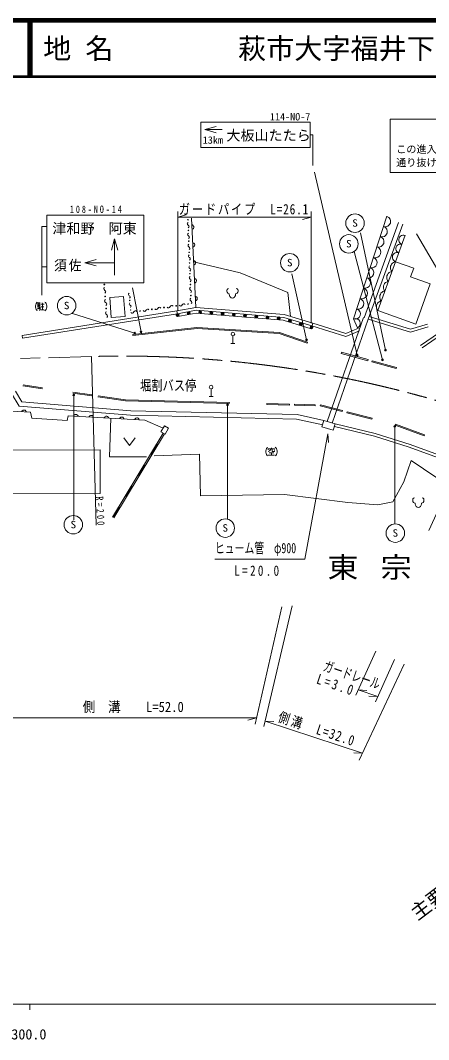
# Model space of a CAD drawing. Units: millimetres, scale not verified. Extents: x 40000 to 680000, y 20000 to 380000.
# Drawn here: x 366336 to 438908, y 198715 to 380000 of the extents above; entities that cross this region are included whole.
import ezdxf
from ezdxf.enums import TextEntityAlignment as Align

# ---------------------------------------------------------------- set-up
doc = ezdxf.new("R2010")
doc.units = ezdxf.units.MM
doc.header["$LTSCALE"] = 1000
doc.linetypes.add('CHAIN', pattern=[18.5, 12, -1.5, 3.5, -1.5])
for name, color, linetype, lineweight in [('M-BGD', 7, 'Continuous', 13), ('M-BMK', 2, 'CHAIN', 13), ('M-STR-HTXT', 7, 'Continuous', 13), ('M-STR-STRC', 7, 'Continuous', 13), ('M-TTL', 2, 'Continuous', 140), ('M-TTL-BAND', 7, 'Continuous', 13), ('M-TTL-LINE', 7, 'Continuous', 50)]:
    doc.layers.add(name, color=color, linetype=linetype, lineweight=lineweight)
for name, color, linetype in [('M-BGD-HTXT', 7, 'Continuous'), ('M-BMK-HTXT', 7, 'Continuous'), ('M-TTL-TXT', 7, 'Continuous')]:
    doc.layers.add(name, color=color, linetype=linetype)
doc.styles.add('ＭＳ ゴシック', font='')
doc.styles.get('ＭＳ ゴシック').set_extended_font_data('MS Gothic')

msp = doc.modelspace()

# ---------------------------------------------------------------- hatches: boundary and pattern name
at = {"layer": 'M-BGD'}
for points in [[(389720, 302700), (390844, 304567), (390587, 304722), (389463, 302854)], [(387470, 298965), (388595, 300832), (388338, 300987), (387213, 299120)], [(385221, 295230), (386346, 297097), (386089, 297252), (384964, 295385)], [(382972, 291495), (384097, 293362), (383840, 293517), (382715, 291650)]]:
    msp.add_hatch(color=256, dxfattribs=at).paths.add_polyline_path(points)

# ---------------------------------------------------------------- linework, layer by layer
for p, q in [((437461, 322185), (474781, 347702)), ((437743, 321772), (475667, 347702)), ((397531, 328932), (396754, 344824)), ((425535, 326896), (431505, 345163)), ((427430, 327109), (433560, 344054)), ((428182, 326836), (434312, 343782)), ((433020, 337069), (434758, 341777)), ((366650, 323951), (394164, 328324)), ((369465, 329516), (369865, 329516)), ((369465, 329276), (369865, 329276)), ((369465, 328876), (369465, 328636)), ((369545, 328876), (369585, 328676)), ((369625, 328876), (369705, 328716)), ((369665, 329756), (369665, 329036)), ((369705, 328916), (369785, 328756)), ((370585, 328516), (369945, 328516)), ((369985, 329516), (370545, 329516)), ((370025, 329036), (370505, 329036)), ((370225, 329756), (370345, 329516)), ((370265, 329516), (370265, 328516)), ((394164, 328324), (394331, 327338)), ((366729, 323457), (394242, 327830)), ((397581, 327925), (394331, 327338)), ((413055, 326687), (397581, 327925)), ((418013, 325166), (413055, 326687)), ((420888, 308648), (427332, 327133)), ((421738, 308352), (428182, 326836)), ((426293, 325337), (425535, 326896)), ((418013, 325166), (418307, 326122)), ((366650, 323951), (366729, 323457)), ((386307, 324128), (386329, 323929)), ((404118, 323897), (404118, 322537)), ((417402, 322782), (417338, 322592)), ((403758, 322537), (404478, 322537)), ((423342, 320772), (423395, 320965)), ((423395, 320965), (428151, 319662)), ((423342, 320772), (428098, 319469)), ((428151, 319662), (428098, 319469)), ((428841, 319265), (428894, 319458)), ((428841, 319265), (433152, 318084)), ((428894, 319458), (433204, 318277)), ((433204, 318277), (433152, 318084)), ((366781, 314977), (370251, 314471)), ((366810, 315175), (370280, 314669)), ((375639, 313687), (379032, 313193)), ((375668, 313885), (379061, 313391)), ((400242, 314460), (400242, 313100)), ((399882, 313100), (400602, 313100)), ((410131, 311667), (410136, 311867)), ((410136, 311867), (414196, 311762)), ((363509, 310529), (368139, 310307)), ((410131, 311667), (414191, 311562)), ((414196, 311762), (414191, 311562)), ((415069, 311539), (415074, 311739)), ((415069, 311539), (418762, 311443)), ((415074, 311739), (418768, 311643)), ((418768, 311643), (418762, 311443)), ((419653, 311420), (419703, 311614)), ((419653, 311420), (423552, 310417)), ((419703, 311614), (423602, 310611)), ((423602, 310611), (423552, 310417)), ((424355, 310210), (424405, 310404)), ((424355, 310210), (428813, 309064)), ((424405, 310404), (428863, 309258)), ((374853, 309636), (388430, 308890)), ((388430, 308890), (391708, 307472)), ((428863, 309258), (428813, 309064)), ((432941, 308003), (433009, 308190)), ((433009, 308190), (438168, 306309)), ((382715, 291650), (391712, 306589)), ((382972, 291495), (391969, 306435)), ((391969, 306435), (391712, 306589)), ((432941, 308003), (438099, 306121)), ((438168, 306309), (438099, 306121)), ((410564, 303112), (411364, 303112)), ((410964, 303952), (410964, 303792)), ((410964, 303112), (410964, 302672)), ((410404, 302672), (411524, 302672))]:
    msp.add_line(p, q, dxfattribs=at)
for points in [[(436763, 342044), (443490, 330549), (447869, 333112), (446313, 335771), (450986, 338506), (446613, 345978)], [(396142, 344067), (396033, 343944), (395999, 343824), (396042, 343707), (396160, 343592), (396278, 343478), (396321, 343361), (396287, 343240), (396178, 343118)], [(396851, 342836), (396946, 342872), (397023, 342924), (397099, 343008), (397143, 343090), (397171, 343188), (397164, 343316), (397128, 343410), (397076, 343487), (396992, 343563), (396910, 343608), (396812, 343635)], [(396213, 342168), (396104, 342045), (396070, 341925), (396113, 341808), (396231, 341694), (396349, 341579), (396392, 341462), (396358, 341342), (396249, 341219)], [(396286, 340220), (396171, 340090), (396135, 339964), (396180, 339840), (396305, 339720), (396429, 339599), (396474, 339476), (396438, 339350), (396323, 339220)], [(397007, 339657), (397101, 339694), (397179, 339746), (397255, 339830), (397299, 339912), (397326, 340009), (397320, 340137), (397283, 340232), (397231, 340309), (397147, 340385), (397065, 340429), (396968, 340456)], [(396359, 338271), (396249, 338148), (396216, 338028), (396258, 337911), (396376, 337796), (396495, 337682), (396537, 337565), (396503, 337444), (396394, 337322)], [(397162, 336479), (397257, 336516), (397334, 336567), (397410, 336651), (397454, 336733), (397481, 336831), (397475, 336959), (397439, 337053), (397387, 337131), (397303, 337207), (397221, 337251), (397123, 337278)], [(396429, 336372), (396320, 336249), (396286, 336129), (396329, 336012), (396447, 335898), (396565, 335783), (396608, 335666), (396574, 335546), (396465, 335423)], [(414348, 327336), (413898, 331628), (405384, 335088), (397135, 337036)], [(429901, 328381), (433020, 337069), (436259, 335907)], [(433010, 337040), (432804, 336999), (432666, 336934), (432515, 336835), (432341, 336668), (432234, 336477), (432161, 336274), (432122, 336058), (432151, 335819), (432204, 335647), (432269, 335508), (432402, 335346)], [(436259, 335907), (435711, 334380), (439183, 333134)], [(396500, 334474), (396391, 334351), (396357, 334231), (396400, 334113), (396518, 333999), (396636, 333884), (396679, 333767), (396645, 333647), (396536, 333524)], [(397318, 333300), (397412, 333337), (397490, 333389), (397566, 333473), (397610, 333555), (397637, 333652), (397631, 333780), (397594, 333875), (397542, 333952), (397458, 334028), (397376, 334072), (397279, 334100)], [(432402, 335346), (432184, 335303), (432039, 335234), (431880, 335130), (431696, 334953), (431583, 334752), (431506, 334537), (431464, 334310), (431495, 334057), (431551, 333875), (431619, 333729), (431760, 333558)], [(381298, 332506), (381182, 332366), (381150, 332232), (381201, 332105), (381337, 331983), (381472, 331861), (381523, 331733), (381491, 331599), (381375, 331459)], [(396573, 332525), (396458, 332396), (396422, 332269), (396467, 332146), (396591, 332025), (396716, 331905), (396761, 331781), (396725, 331655), (396610, 331526)], [(403357, 332337), (403197, 332257), (403077, 332137), (403037, 331977), (403037, 331817), (403077, 331657), (403197, 331497), (403317, 331417), (403477, 331377), (403477, 331257), (403517, 331057), (403597, 330897), (403677, 330777), (403837, 330657), (404037, 330617), (404237, 330657), (404397, 330777), (404477, 330897), (404557, 331057), (404597, 331257), (404597, 331377), (404757, 331417), (404877, 331497), (404997, 331657), (405037, 331817), (405037, 331977), (404997, 332137), (404877, 332257), (404717, 332337)], [(439183, 333134), (436612, 325972), (429901, 328381)], [(431152, 331864), (430934, 331820), (430788, 331752), (430630, 331647), (430445, 331471), (430333, 331269), (430256, 331055), (430214, 330827), (430245, 330574), (430301, 330393), (430369, 330247), (430510, 330075)], [(431760, 333558), (431554, 333517), (431416, 333452), (431265, 333353), (431091, 333186), (430984, 332995), (430911, 332791), (430872, 332576), (430900, 332336), (430953, 332164), (431019, 332026), (431152, 331864)], [(381455, 330362), (381334, 330215), (381300, 330075), (381354, 329941), (381495, 329814), (381637, 329686), (381691, 329552), (381657, 329412), (381536, 329265)], [(385739, 330610), (385830, 330725), (385855, 330834), (385811, 330936), (385700, 331033), (385588, 331129), (385545, 331232), (385569, 331341), (385661, 331456)], [(396645, 330576), (396536, 330453), (396502, 330333), (396545, 330216), (396663, 330102), (396782, 329987), (396824, 329870), (396790, 329750), (396681, 329627)], [(397473, 330122), (397567, 330159), (397645, 330211), (397721, 330294), (397765, 330377), (397792, 330474), (397786, 330602), (397749, 330696), (397697, 330774), (397614, 330850), (397531, 330894), (397434, 330921)], [(430510, 330075), (430304, 330034), (430166, 329969), (430015, 329870), (429841, 329703), (429734, 329512), (429661, 329309), (429622, 329094), (429650, 328854), (429703, 328682), (429769, 328544), (429901, 328381)], [(369345, 329876), (369265, 329796), (369145, 329636), (369065, 329436), (369025, 329236), (369025, 328996), (369065, 328796), (369145, 328596), (369265, 328436), (369345, 328356)], [(369865, 329756), (369465, 329756), (369465, 329036), (369865, 329036), (369865, 328556), (369785, 328476), (369665, 328476)], [(370705, 329876), (370785, 329796), (370905, 329636), (370985, 329436), (371025, 329236), (371025, 328996), (370985, 328796), (370905, 328596), (370785, 328436), (370705, 328356)], [(381612, 328218), (381496, 328078), (381464, 327944), (381515, 327816), (381651, 327694), (381786, 327573), (381837, 327445), (381805, 327311), (381689, 327171)], [(385895, 328917), (385987, 329032), (386011, 329141), (385967, 329244), (385856, 329340), (385745, 329436), (385701, 329539), (385725, 329648), (385817, 329763)], [(387062, 328219), (386907, 328329), (386765, 328353), (386635, 328289), (386518, 328139), (386401, 327988), (386272, 327925), (386129, 327948), (385974, 328059)], [(389190, 328530), (389042, 328636), (388906, 328658), (388782, 328598), (388670, 328454), (388559, 328310), (388435, 328250), (388299, 328272), (388151, 328378)], [(391317, 328842), (391162, 328952), (391019, 328976), (390890, 328912), (390773, 328762), (390656, 328611), (390526, 328548), (390384, 328571), (390229, 328682)], [(393494, 329160), (393339, 329271), (393196, 329295), (393067, 329231), (392950, 329081), (392833, 328930), (392703, 328867), (392561, 328890), (392405, 329001)], [(394153, 328322), (397531, 328932), (413244, 327675), (418307, 326122)], [(394242, 327830), (397556, 328429), (413150, 327181), (418160, 325644)], [(395621, 329472), (395473, 329577), (395337, 329600), (395213, 329539), (395102, 329396), (394990, 329252), (394866, 329191), (394730, 329214), (394582, 329320)], [(428182, 326836), (435693, 324535), (438857, 325470)], [(428329, 327314), (435696, 325057), (438715, 325950)], [(386307, 324128), (397730, 325377), (412387, 324483), (417402, 322782)], [(386329, 323929), (397734, 325176), (412348, 324285), (417338, 322592)], [(418160, 325644), (424189, 323789), (426640, 324783)], [(418307, 326122), (424166, 324319), (426453, 325246)], [(420133, 308072), (415433, 309096), (385939, 309769), (366101, 311380), (364762, 313643)], [(420304, 308853), (415528, 309894), (385981, 310569), (366579, 312143), (365451, 314050)], [(380130, 313033), (385030, 312319), (403535, 311838)], [(380159, 313231), (385048, 312519), (403541, 312038)], [(367381, 310343), (367354, 310441), (367310, 310523), (367234, 310607), (367156, 310659), (367062, 310695), (366934, 310701), (366836, 310674), (366754, 310630), (366671, 310554), (366619, 310476), (366582, 310382)], [(368139, 310307), (368363, 309263), (374629, 308815), (374853, 309636)], [(376610, 309539), (376584, 309637), (376540, 309719), (376465, 309804), (376387, 309856), (376293, 309893), (376165, 309900), (376068, 309873), (375985, 309830), (375901, 309754), (375849, 309677), (375811, 309583)], [(379326, 309390), (379299, 309488), (379255, 309570), (379180, 309654), (379103, 309707), (379009, 309744), (378881, 309751), (378783, 309724), (378701, 309681), (378616, 309605), (378564, 309528), (378527, 309434)], [(382041, 309241), (382014, 309338), (381971, 309421), (381895, 309505), (381818, 309557), (381724, 309595), (381596, 309602), (381498, 309575), (381416, 309531), (381332, 309456), (381279, 309379), (381242, 309285)], [(382427, 309220), (382181, 302394), (388780, 302394)], [(384756, 309092), (384730, 309189), (384686, 309272), (384611, 309356), (384533, 309408), (384439, 309445), (384311, 309453), (384214, 309426), (384131, 309382), (384047, 309307), (383995, 309230), (383957, 309135)], [(387472, 308942), (387445, 309040), (387401, 309122), (387326, 309207), (387249, 309259), (387155, 309296), (387027, 309303), (386929, 309277), (386847, 309233), (386762, 309158), (386710, 309080), (386673, 308986)], [(476201, 285371), (464127, 292645), (457003, 296245), (449878, 299170), (442604, 302019), (435630, 304569), (429405, 306519), (422275, 308249)], [(475943, 284943), (463885, 292208), (456795, 295790), (449692, 298706), (442427, 301552), (435469, 304096), (429272, 306037), (422157, 307763)], [(384737, 305743), (385737, 304383), (386737, 305743)], [(390130, 302544), (398154, 302844), (398379, 295420), (413303, 295645), (424552, 294220), (429876, 293845), (432576, 294370), (434526, 297895), (435801, 301719)], [(410284, 304072), (410204, 303992), (410084, 303832), (410004, 303632), (409964, 303432), (409964, 303192), (410004, 302992), (410084, 302792), (410204, 302632), (410284, 302552)], [(410404, 303632), (410404, 303792), (411524, 303792), (411524, 303672)], [(410844, 303672), (410764, 303552), (410644, 303432), (410524, 303352), (410404, 303312)], [(411084, 303752), (411084, 303392), (411164, 303312), (411444, 303312), (411524, 303392), (411524, 303472)], [(411644, 304072), (411724, 303992), (411844, 303832), (411924, 303632), (411964, 303432), (411964, 303192), (411924, 302992), (411844, 302792), (411724, 302632), (411644, 302552)], [(435801, 301719), (442550, 297145), (438950, 289271)], [(436402, 295080), (436242, 295000), (436122, 294880), (436082, 294720), (436082, 294560), (436122, 294400), (436242, 294240), (436362, 294160), (436522, 294120), (436522, 294000), (436562, 293800), (436642, 293640), (436722, 293520), (436882, 293400), (437082, 293360), (437282, 293400), (437442, 293520), (437522, 293640), (437602, 293800), (437642, 294000), (437642, 294120), (437802, 294160), (437922, 294240), (438042, 294400), (438082, 294560), (438082, 294720), (438042, 294880), (437922, 295000), (437762, 295080)]]:
    msp.add_lwpolyline(points, dxfattribs=at)
for points in [[(382473, 327171), (382211, 330724), (384689, 330907), (384950, 327353)], [(422275, 308249), (420304, 308853), (419950, 307701), (421921, 307096)], [(392049, 306388), (392682, 307490), (391957, 307906), (391325, 306805)], [(380517, 303592), (363742, 303536), (363768, 295788), (380543, 295844)]]:
    msp.add_lwpolyline(points, close=True, dxfattribs=at)
for centre, radius in [((396125, 344542), 57), ((396125, 344542), 38), ((396125, 344542), 19), ((396125, 344542), 1.9), ((396196, 342643), 57), ((396196, 342643), 38), ((396196, 342643), 19), ((396196, 342643), 1.9), ((396267, 340719), 60), ((396267, 340719), 40), ((396267, 340719), 20), ((396267, 340719), 2), ((396341, 338746), 57), ((396341, 338746), 38), ((396341, 338746), 19), ((396341, 338746), 1.9), ((396412, 336847), 57), ((396412, 336847), 38), ((396412, 336847), 19), ((396412, 336847), 1.9), ((396482, 334948), 57), ((396482, 334948), 38), ((396482, 334948), 19), ((396482, 334948), 1.9), ((381260, 333030), 63), ((381260, 333030), 42), ((381260, 333030), 21), ((381260, 333030), 2.1), ((396554, 333025), 60), ((396554, 333025), 40), ((396554, 333025), 20), ((396554, 333025), 2), ((381415, 330911), 66), ((381415, 330911), 44), ((381415, 330911), 22), ((381415, 330911), 2.2), ((385778, 330186), 51), ((385778, 330186), 34), ((385778, 330186), 17), ((385778, 330186), 1.7), ((396628, 331051), 57), ((396628, 331051), 38), ((396628, 331051), 19), ((396628, 331051), 1.9), ((381574, 328742), 63), ((381574, 328742), 42), ((381574, 328742), 21), ((381574, 328742), 2.1), ((385934, 328494), 51), ((385934, 328494), 34), ((385934, 328494), 17), ((385934, 328494), 1.7), ((387607, 328298), 66), ((387607, 328298), 44), ((387607, 328298), 22), ((387607, 328298), 2.2), ((389709, 328606), 63), ((389709, 328606), 42), ((389709, 328606), 21), ((389709, 328606), 2.1), ((391861, 328921), 66), ((391861, 328921), 44), ((391861, 328921), 22), ((391861, 328921), 2.2), ((394038, 329240), 66), ((394038, 329240), 44), ((394038, 329240), 22), ((394038, 329240), 2.2), ((396256, 327940), 250), ((396141, 329548), 63), ((396141, 329548), 42), ((396141, 329548), 21), ((396141, 329548), 2.1), ((398298, 328119), 250), ((398298, 328119), 150), ((398298, 328119), 50), ((400293, 327959), 250), ((394287, 327584), 250), ((394287, 327584), 150), ((394287, 327584), 50), ((396256, 327940), 150), ((396256, 327940), 50), ((400293, 327959), 150), ((400293, 327959), 50), ((402288, 327799), 250), ((402288, 327799), 150), ((402288, 327799), 50), ((404282, 327640), 250), ((404282, 327640), 150), ((404282, 327640), 50), ((406277, 327480), 250), ((406277, 327480), 150), ((406277, 327480), 50), ((408272, 327321), 250), ((408272, 327321), 150), ((408272, 327321), 50), ((410266, 327161), 250), ((410266, 327161), 150), ((410266, 327161), 50), ((412261, 327002), 250), ((412261, 327002), 150), ((412261, 327002), 50), ((414261, 326579), 250), ((414261, 326579), 150), ((414261, 326579), 50), ((404118, 324217), 320), ((416174, 325992), 250), ((416174, 325992), 150), ((416174, 325992), 50), ((418087, 325405), 250), ((418087, 325405), 150), ((418087, 325405), 50), ((400242, 314780), 320)]:
    msp.add_circle(centre, radius, dxfattribs=at)
for centre, radius, start, end in [((431205, 344243), 950, 251.90109, 71.90109), ((430614, 342437), 950, 251.90109, 71.90109), ((430024, 340631), 950, 251.90109, 71.90109), ((434457, 340962), 850, 69.74212, 249.74212), ((429418, 338778), 1000, 251.90109, 71.90109), ((433886, 339414), 800, 69.74212, 249.74212), ((428813, 336924), 950, 251.90109, 71.90109), ((433315, 337866), 850, 69.74212, 249.74212), ((428222, 335118), 950, 251.90109, 71.90109), ((427632, 333312), 950, 251.90109, 71.90109), ((427026, 331459), 1000, 251.90109, 71.90109), ((426421, 329605), 950, 251.90109, 71.90109), ((425830, 327799), 950, 251.90109, 71.90109), ((425921, 326101), 850, 295.90651, 115.90651)]:
    msp.add_arc(centre, radius, start, end, dxfattribs=at)
at = {"layer": 'M-BMK'}
msp.add_lwpolyline([(252706, 316655), (352859, 319477), (378976, 320213)], dxfattribs=at)
msp.add_arc((384609, 120292), 200000, 70.49188, 91.61383, dxfattribs=at)
at = {"layer": 'M-STR-HTXT'}
for p, q in [((394331, 328338), (394331, 345990)), ((394331, 344990), (395831, 345410)), ((394331, 344990), (418013, 344990)), ((418013, 344990), (416513, 344570)), ((418013, 345990), (418013, 326166)), ((379821, 290225), (378976, 320213)), ((420972, 306481), (421118, 304930)), ((408070, 254807), (412790, 275708)), ((409627, 254396), (414670, 275875)), ((429521, 267828), (425947, 260008)), ((434583, 265515), (426552, 248390)), ((429447, 258815), (432867, 266299)), ((426363, 260918), (429863, 259724)), ((426363, 260918), (427918, 260831)), ((429863, 259724), (428307, 259811)), ((364762, 255931), (408293, 255931)), ((408293, 255931), (406793, 255511)), ((427156, 249679), (409855, 255370)), ((409855, 255370), (411411, 255300)), ((427156, 249679), (425600, 249749))]:
    msp.add_line(p, q, dxfattribs=at)
msp.add_lwpolyline([(420972, 306481), (416931, 284179), (400914, 284179)], dxfattribs=at)
at = {"layer": 'M-STR-STRC'}
for p, q in [((417874, 361874), (398421, 361874)), ((398421, 361874), (398421, 357404)), ((417874, 357404), (417874, 361874)), ((452286, 362428), (432052, 362428)), ((432052, 362428), (432052, 352939)), ((402180, 360568), (399143, 360568)), ((398421, 357404), (417874, 357404)), ((418617, 352997), (426212, 320448)), ((432052, 352939), (452286, 352939)), ((371021, 343361), (370142, 343361)), ((370142, 343361), (370142, 331122)), ((383080, 334706), (383080, 341132)), ((431242, 321360), (426801, 342194)), ((425664, 338904), (430695, 319624)), ((371021, 336193), (370142, 336193)), ((383080, 336892), (377791, 336892)), ((414590, 334921), (417216, 323175)), ((387785, 324577), (386255, 332420)), ((375586, 327848), (386658, 324378)), ((375834, 313360), (375834, 291166)), ((403171, 311630), (403171, 291292)), ((432898, 307786), (432898, 290541))]:
    msp.add_line(p, q, dxfattribs=at)
for points in [[(401143, 360008), (399143, 360568), (401143, 361128)], [(418306, 354165), (418306, 359639), (417874, 359639)], [(382520, 339132), (383080, 341132), (383640, 339132)], [(379791, 336332), (377791, 336892), (379791, 337452)]]:
    msp.add_lwpolyline(points, dxfattribs=at)
msp.add_lwpolyline([(388287, 333309), (371036, 333309), (371036, 345377), (388287, 345377)], close=True, dxfattribs=at)
for centre, radius in [((425830, 343933), 1642), ((424726, 340251), 1642), ((414221, 336889), 1642), ((374557, 329255), 1642), ((386658, 324378), 150), ((387785, 324577), 150), ((387785, 324577), 90), ((387785, 324577), 30), ((386658, 324378), 90), ((386658, 324378), 30), ((417216, 323175), 150), ((417216, 323175), 90), ((417216, 323175), 30), ((431242, 321360), 150), ((431242, 321360), 90), ((431242, 321360), 30), ((426212, 320448), 150), ((426212, 320448), 90), ((426212, 320448), 30), ((430695, 319624), 150), ((430695, 319624), 90), ((430695, 319624), 30), ((375834, 313360), 150), ((375834, 313360), 90), ((375834, 313360), 30), ((403171, 311630), 150), ((403171, 311630), 90), ((403171, 311630), 30), ((432898, 307786), 150), ((432898, 307786), 90), ((432898, 307786), 30), ((375744, 290294), 1642), ((402757, 289695), 1642), ((432993, 288797), 1642)]:
    msp.add_circle(centre, radius, dxfattribs=at)
at = {"layer": 'M-TTL'}
msp.add_line((680000, 380000), (40000, 380000), dxfattribs=at)
at = {"layer": 'M-TTL-BAND'}
for p, q in [((40000, 205000), (579000, 205000)), ((368000, 205000), (368000, 204000))]:
    msp.add_line(p, q, dxfattribs=at)
at = {"layer": 'M-TTL-LINE'}
for p, q in [((367750, 380000), (367750, 370000)), ((368250, 380000), (368250, 370000)), ((40000, 370000), (680000, 370000))]:
    msp.add_line(p, q, dxfattribs=at)

# ---------------------------------------------------------------- texts
at = {"layer": 'M-BGD', "style": 'ＭＳ ゴシック', "width": 0.8}
msp.add_text('堀割バス停', height=1833, dxfattribs=at).set_placement((387603, 313606), align=Align.BOTTOM_LEFT)
at = {"layer": 'M-BGD-HTXT', "style": 'ＭＳ ゴシック'}
msp.add_text('主要地方堂山口福栄須佐線', height=2566, rotation=37.201, dxfattribs=at).set_placement((437384, 219223), align=Align.BOTTOM_LEFT)
at = {"layer": 'M-BMK-HTXT', "insert": (420923, 280489), "char_height": 3666, "attachment_point": 7, "style": 'ＭＳ ゴシック'}
msp.add_mtext('\\T1.72;\\W1.1;東宗', dxfattribs=at)
at = {"layer": 'M-STR-HTXT', "style": 'ＭＳ ゴシック'}
for s, width, p in [('ヒューム管\u3000φ900', 0.7, (400914, 284679)), ('側\u3000溝\u3000\u3000L=52.0', 0.9, (377408, 256431))]:
    msp.add_text(s, height=1833, dxfattribs=dict(at, width=width)).set_placement(p, align=Align.BOTTOM_LEFT)
at = {"layer": 'M-STR-HTXT', "style": 'ＭＳ ゴシック', "width": 0.7}
msp.add_text('ガードレール', height=1833, rotation=341.2, dxfattribs=at).set_placement((419848, 263888), align=Align.BOTTOM_LEFT)
at = {"layer": 'M-STR-HTXT', "char_height": 1833, "attachment_point": 7, "style": 'ＭＳ ゴシック'}
for s, insert in [('\\T1.16;\\W0.8;ガードパイプ\u3000L=26.1', (394497, 345402)), ('\\T1.4;\\W0.8;L=20.0', (404358, 281185))]:
    msp.add_mtext(s, dxfattribs=dict(at, insert=insert))
at = {"layer": 'M-STR-HTXT', "attachment_point": 7, "style": 'ＭＳ ゴシック'}
for s, insert, char_height, rotation in [('\\T1.54;\\W0.8;R=200', (379745, 295306), 1320, 272.8), ('\\T1.42;\\W0.8;L=3.0', (418819, 262067), 1833, 341.2), ('\\T1.19;\\W0.8;側溝\u3000L=32.0', (411921, 255152), 1833, 341.8)]:
    msp.add_mtext(s, dxfattribs=dict(at, insert=insert, char_height=char_height, rotation=rotation))
at = {"layer": 'M-STR-STRC', "style": 'ＭＳ ゴシック'}
for s, height, p in [('114-NO-7', 1320, (417881, 362855)), ('13km', 1320, (402349, 358718)), ('大板山たたら', 1833, (417962, 359545)), ('この進入口から、', 1320, (447544, 357081)), ('通り抜けできません。', 1320, (451144, 354718))]:
    msp.add_text(s, height=height, dxfattribs=at).set_placement(p, align=Align.MIDDLE_RIGHT)
at = {"layer": 'M-STR-STRC', "style": 'ＭＳ ゴシック', "width": 1.1}
for p in [(425335, 342907), (424231, 339225), (413726, 335863), (374062, 328229), (375249, 289268), (402262, 288669), (432498, 287771)]:
    msp.add_text('S', height=1320, dxfattribs=at).set_placement(p, align=Align.BOTTOM_LEFT)
at = {"layer": 'M-STR-STRC', "style": 'ＭＳ ゴシック'}
msp.add_text('津和野\u3000阿東', height=1833, dxfattribs=at).set_placement((372021, 341525), align=Align.BOTTOM_LEFT)
at = {"layer": 'M-STR-STRC', "attachment_point": 7, "style": 'ＭＳ ゴシック'}
for s, insert, char_height in [('\\T1.48;\\W0.8;108-NO-14', (375141, 345721), 1320), ('\\T1.16;\\W0.9;須佐', (372327, 335318), 1833)]:
    msp.add_mtext(s, dxfattribs=dict(at, insert=insert, char_height=char_height))
at = {"layer": 'M-TTL-BAND', "style": 'ＭＳ ゴシック'}
msp.add_text('300.0', height=1833, dxfattribs=at).set_placement((367844, 198195), align=Align.BOTTOM_CENTER)
at = {"layer": 'M-TTL-TXT', "style": 'ＭＳ ゴシック'}
for s, p in [('地 名', (370380, 375000)), ('萩市大字福井下\u3000\u3000大字福井上', (405024, 375000))]:
    msp.add_text(s, height=3666, dxfattribs=at).set_placement(p, align=Align.MIDDLE_LEFT)

doc.saveas('drawing.dxf')
